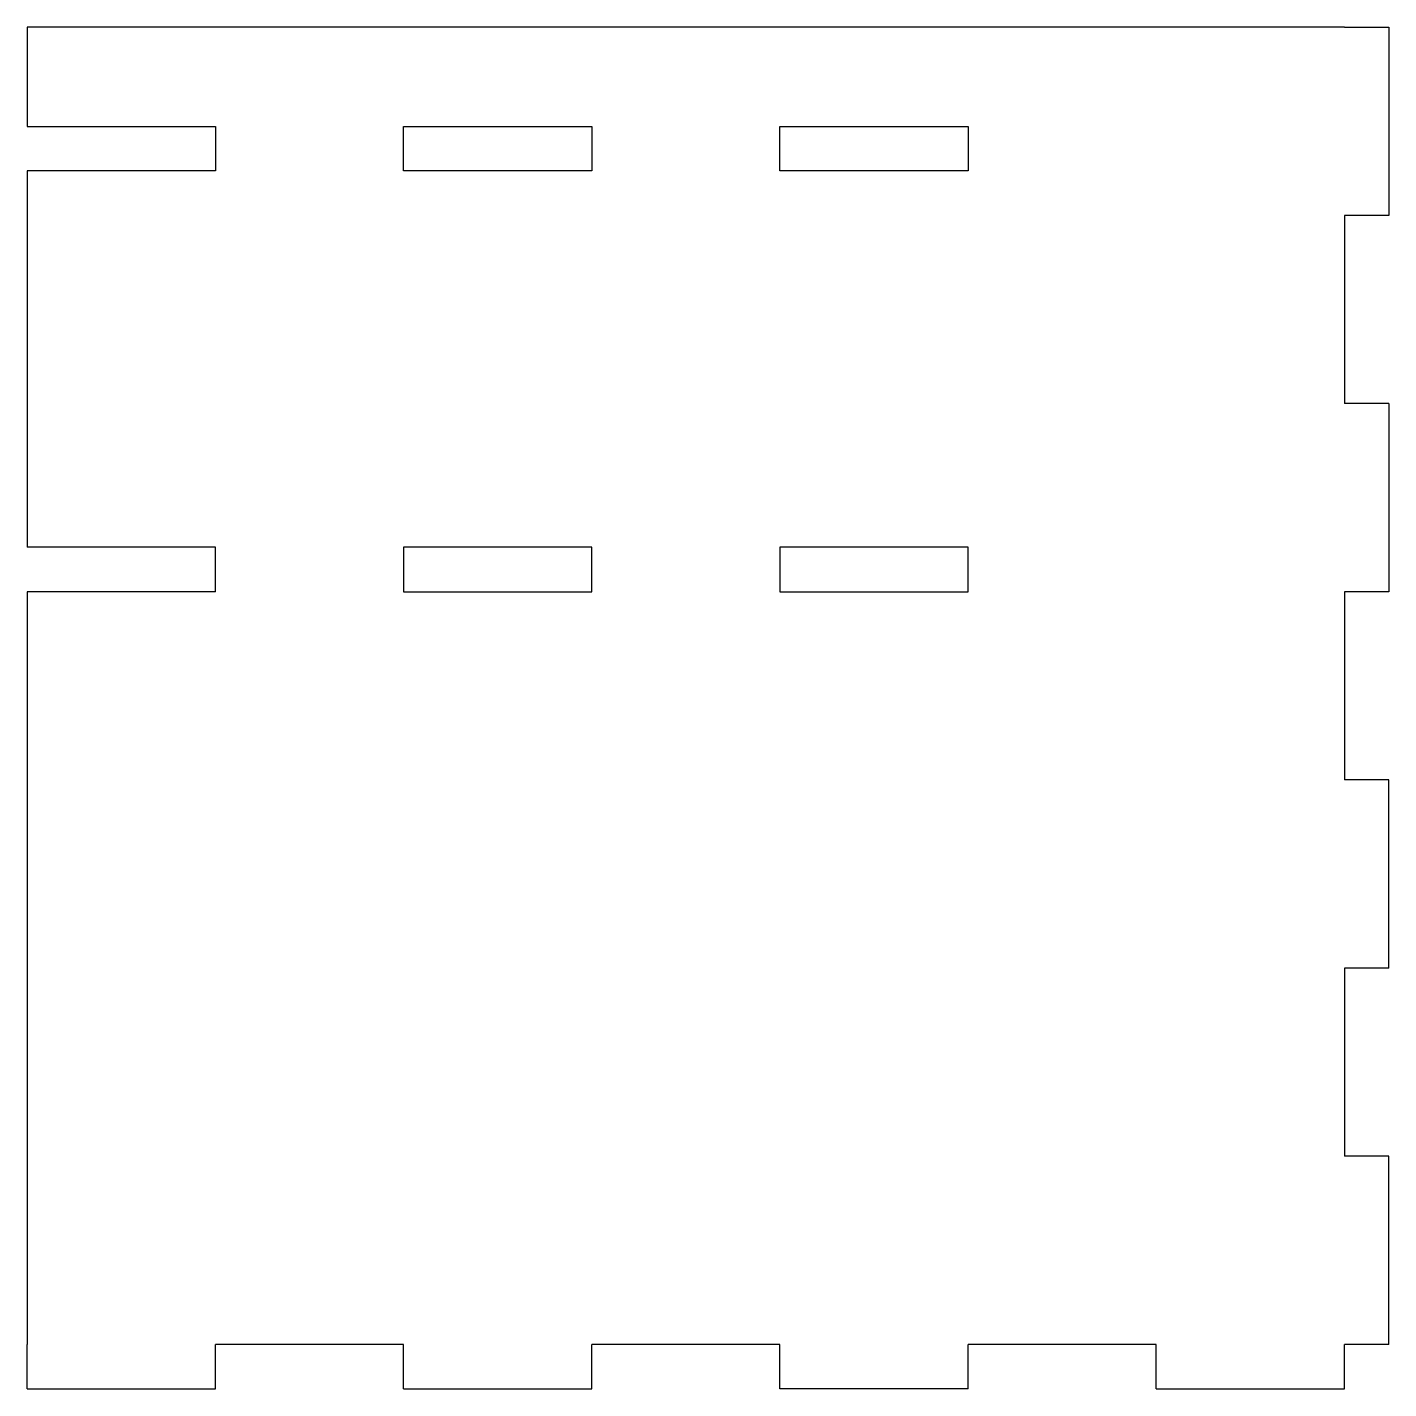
# Model space of a CAD drawing. Extents: x -1.75 to 1.87, y -1.87 to 1.75.
import ezdxf

# ---------------------------------------------------------------- set-up
doc = ezdxf.new("R2010")
doc.units = 0
doc.layers.add('VISIBLE', color=7, linetype='CONTINUOUS')

msp = doc.modelspace()

# ---------------------------------------------------------------- linework, layer by layer
at = {"layer": 'VISIBLE'}
for p, q in [((1.75, 1.75), (-1.75, 1.75)), ((-1.75, 1.75), (-1.75, 1.486)), ((1.75, 1.75), (1.868, 1.75)), ((1.868, 1.75), (1.868, 1.25)), ((-1.75, 1.486), (-1.25, 1.486)), ((-1.25, 1.486), (-1.25, 1.368)), ((-0.75, 1.486), (-0.25, 1.486)), ((-0.75, 1.368), (-0.75, 1.486)), ((-0.25, 1.486), (-0.25, 1.368)), ((0.25, 1.486), (0.75, 1.486)), ((0.25, 1.368), (0.25, 1.486)), ((0.75, 1.486), (0.75, 1.368)), ((-1.25, 1.368), (-1.75, 1.368)), ((-1.75, 1.368), (-1.75, 0.368)), ((-0.25, 1.368), (-0.75, 1.368)), ((0.75, 1.368), (0.25, 1.368)), ((1.75, 1.25), (1.75, 0.75)), ((1.868, 1.25), (1.75, 1.25)), ((1.868, 0.75), (1.75, 0.75)), ((1.868, 0.75), (1.868, 0.25)), ((-1.25, 0.368), (-1.75, 0.368)), ((-1.25, 0.25), (-1.25, 0.368)), ((-0.75, 0.368), (-0.75, 0.25)), ((-0.25, 0.368), (-0.75, 0.368)), ((-0.25, 0.25), (-0.25, 0.368)), ((0.25, 0.368), (0.25, 0.25)), ((0.75, 0.368), (0.25, 0.368)), ((0.75, 0.25), (0.75, 0.368)), ((-1.75, 0.25), (-1.75, -1.75)), ((-1.25, 0.25), (-1.75, 0.25)), ((-0.75, 0.25), (-0.25, 0.25)), ((0.25, 0.25), (0.75, 0.25)), ((1.75, 0.25), (1.75, -0.25)), ((1.868, 0.25), (1.75, 0.25)), ((1.868, -0.25), (1.75, -0.25)), ((1.868, -0.75), (1.868, -0.25)), ((1.868, -0.75), (1.75, -0.75)), ((1.75, -0.75), (1.75, -1.25)), ((1.868, -1.25), (1.75, -1.25)), ((1.868, -1.75), (1.868, -1.25)), ((-1.75, -1.868), (-1.75, -1.75)), ((-0.75, -1.75), (-1.25, -1.75)), ((-1.25, -1.868), (-1.25, -1.75)), ((-0.75, -1.868), (-0.75, -1.75)), ((0.25, -1.75), (-0.25, -1.75)), ((-0.25, -1.868), (-0.25, -1.75)), ((0.25, -1.868), (0.25, -1.75)), ((0.75, -1.868), (0.75, -1.75)), ((1.25, -1.75), (0.75, -1.75)), ((1.25, -1.868), (1.25, -1.75)), ((1.868, -1.75), (1.75, -1.75)), ((1.75, -1.868), (1.75, -1.75)), ((-1.75, -1.868), (-1.25, -1.868)), ((-0.75, -1.868), (-0.25, -1.868)), ((0.75, -1.868), (0.25, -1.868)), ((1.25, -1.868), (1.75, -1.868))]:
    msp.add_line(p, q, dxfattribs=at)

doc.saveas('drawing.dxf')
